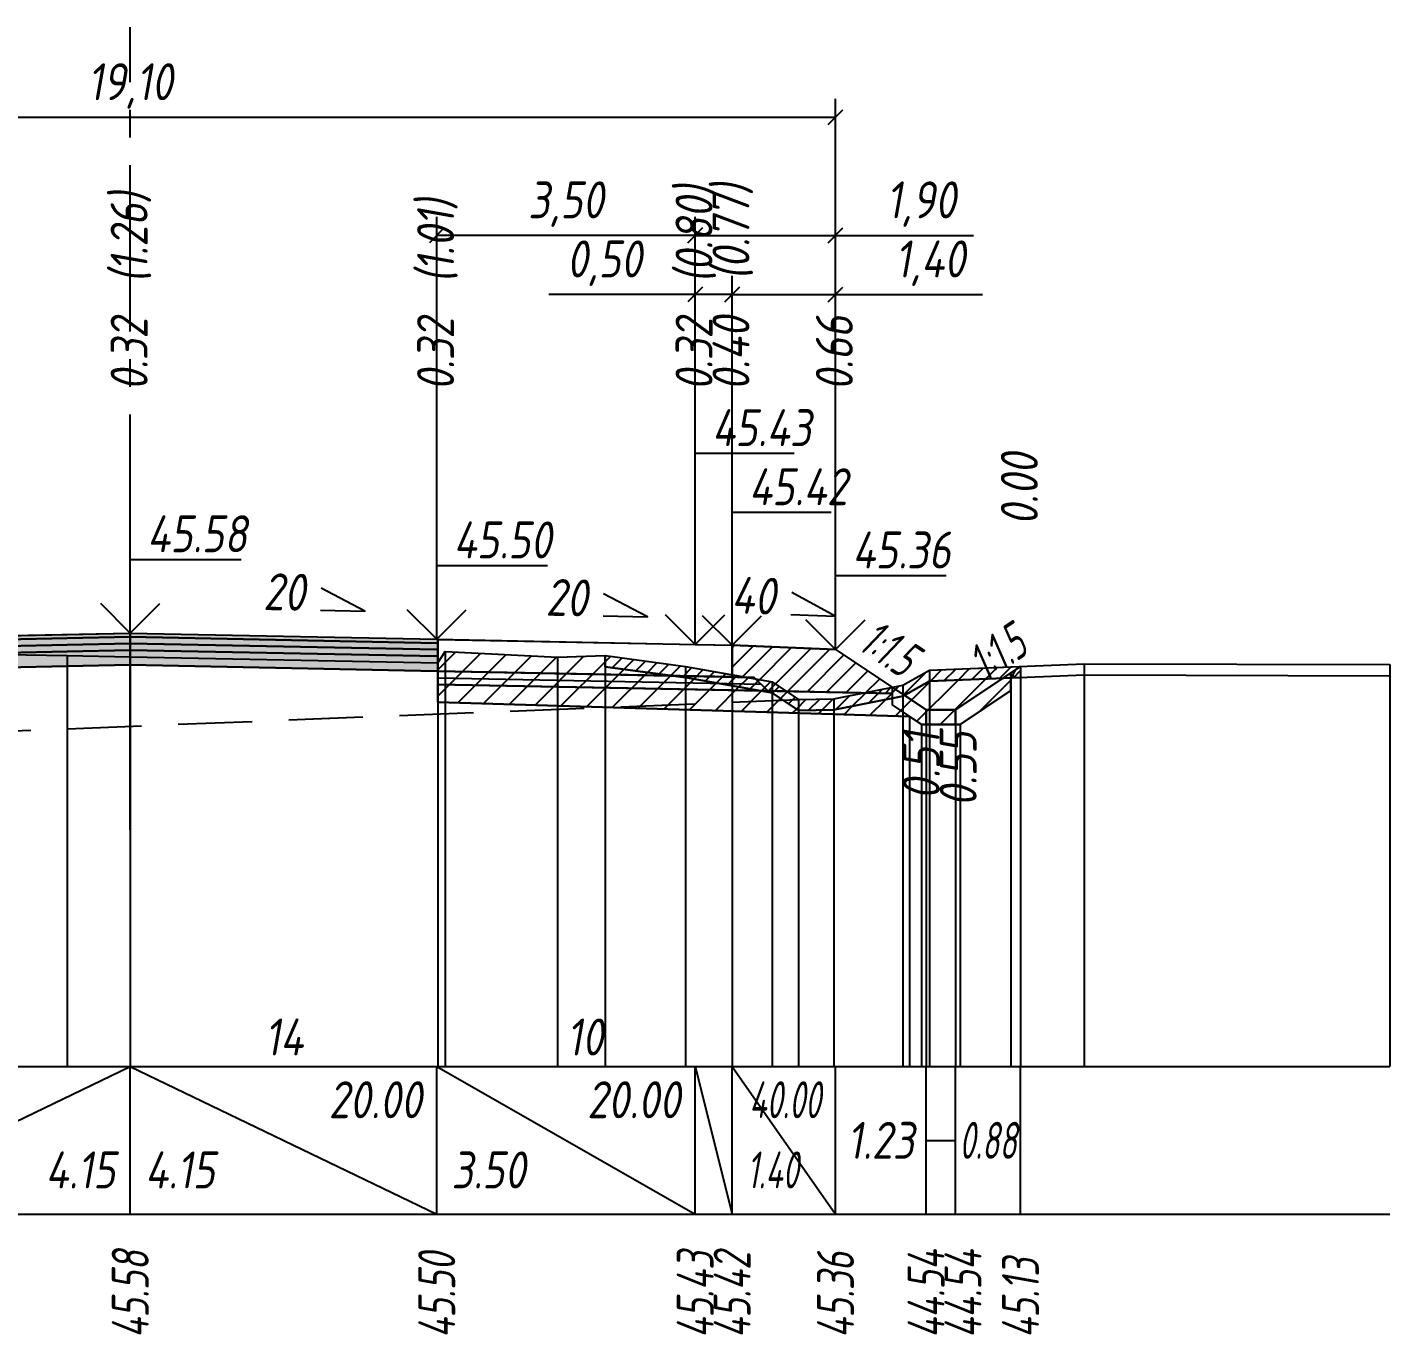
# Model space of a CAD drawing. Extents: x -717 to 1451, y -133302 to 233.
# Drawn here: x 157.1 to 249.4, y -87166.2 to -87077.6 of the extents above; entities that cross this region are included whole.
import ezdxf
from ezdxf.enums import TextEntityAlignment as Align

# ---------------------------------------------------------------- set-up
doc = ezdxf.new("R2010")
doc.units = 0
doc.linetypes.add('осевая2', pattern=[1.125, 0.75, -0.125, 0.125, -0.125])
doc.linetypes.add('штриховая', pattern=[0.75, 0.5, -0.25])
for name, color, linetype in [('Интерполированный поперечник', 2, 'Continuous'), ('Код_514', 1, 'Continuous'), ('Контур_0', 7, 'Continuous'), ('Контур_2521', 7, 'Continuous'), ('Контур_2564', 7, 'Continuous'), ('Контур_2660', 7, 'Continuous'), ('Контур_2665', 7, 'Continuous'), ('Контур_400', 7, 'Continuous'), ('Контур_508', 7, 'Continuous'), ('Контур_512', 7, 'Continuous'), ('Контур_513', 7, 'Continuous'), ('Контур_818', 7, 'Continuous'), ('Красный поперечник', 1, 'Continuous'), ('Объём_2501', 7, 'Continuous'), ('Объём_2564', 7, 'Continuous'), ('Объём_2650', 7, 'Continuous'), ('Объём_2660', 7, 'Continuous'), ('Объём_2661', 7, 'Continuous'), ('Объём_2662', 7, 'Continuous'), ('Объём_2663', 7, 'Continuous'), ('Объём_2664', 7, 'Continuous'), ('Объём_2665', 7, 'Continuous'), ('Объём_2666', 7, 'Continuous'), ('Объём_2667', 7, 'Continuous'), ('Объём_2668', 7, 'Continuous'), ('Объём_2669', 7, 'Continuous'), ('Объём_2675', 7, 'Continuous'), ('Объём_2753', 7, 'Continuous'), ('Ось', 1, 'осевая2'), ('Откосы', 7, 'Continuous'), ('Отметки покрытия', 7, 'Continuous'), ('Рабочие отметки', 7, 'Continuous'), ('Рабочие отметки доп.', 7, 'Continuous'), ('Слои выравнивания', 7, 'Continuous'), ('Таблица', 7, 'Continuous'), ('Уклоны проезжей части', 7, 'Continuous'), ('Черный поперечник', 3, 'Continuous')]:
    doc.layers.add(name, color=color, linetype=linetype)
for name, color, linetype, true_color in [('Контур_2540', 2, 'Continuous', 0xffff00), ('Контур_2560', 2, 'Continuous', 0xffff00), ('Контур_2561', 7, 'Continuous', 0xff8040), ('Контур_2562', 3, 'Continuous', 0x00ff00), ('Контур_2563', 7, 'Continuous', 0xff8000), ('Контур_2570', 7, 'Continuous', 0x80ff00), ('Контур_2583', 3, 'Continuous', 0x00ff00), ('Контур_2584', 3, 'Continuous', 0x00ff00), ('Контур_2725', 7, 'Continuous', 0x323232), ('Контур_2736', 4, 'Continuous', 0x00ffff), ('Контур_2737', 4, 'Continuous', 0x00ffff), ('Контур_2738', 4, 'Continuous', 0x00ffff), ('Контур_2739', 4, 'Continuous', 0x00ffff), ('Контур_2741', 4, 'Continuous', 0x00ffff), ('Контур_2742', 4, 'Continuous', 0x00ffff), ('Контур_2743', 4, 'Continuous', 0x00ffff), ('Контур_2744', 7, 'Continuous', 0xa4ffff), ('Контур_2745', 7, 'Continuous', 0xa4ffff), ('Контур_2747', 4, 'Continuous', 0x00ffff), ('Контур_2748', 4, 'Continuous', 0x00ffff), ('Контур_2749', 4, 'Continuous', 0x00ffff), ('Контур_2750', 4, 'Continuous', 0x00ffff), ('Контур_2751', 4, 'Continuous', 0x00ffff), ('Контур_2752', 4, 'Continuous', 0x00ffff), ('Контур_2760', 7, 'Continuous', 0x323232), ('Контур_2761', 7, 'Continuous', 0x323232), ('Контур_2762', 7, 'Continuous', 0x323232), ('Контур_2763', 7, 'Continuous', 0x323232), ('Контур_402', 7, 'Continuous', 0xff6464), ('Контур_703', 4, 'Continuous', 0x00ffff), ('Контур_705', 4, 'Continuous', 0x00ffff), ('Контур_707', 4, 'Continuous', 0x00ffff), ('Контур_720', 131, 'Continuous', 0xaaffff), ('Объём_2500', 7, 'Continuous', 0xc0c0c0), ('Объём_2520', 7, 'Continuous', 0x80ffff), ('Объём_2540', 2, 'Continuous', 0xffff00), ('Объём_2560', 2, 'Continuous', 0xffff00), ('Объём_2561', 7, 'Continuous', 0xff8040), ('Объём_2562', 3, 'Continuous', 0x00ff00), ('Объём_2563', 7, 'Continuous', 0xff8000), ('Объём_2570', 7, 'Continuous', 0x80ff00), ('Объём_2583', 3, 'Continuous', 0x00ff00), ('Объём_2584', 3, 'Continuous', 0x00ff00), ('Объём_2593', 3, 'Continuous', 0x00ff00), ('Объём_2597', 3, 'Continuous', 0x00ff00), ('Объём_2600', 7, 'Continuous', 0x808000), ('Объём_2746', 2, 'Continuous', 0xffff00)]:
    doc.layers.add(name, color=color, linetype=linetype, true_color=true_color)
doc.styles.get("Standard").update_dxf_attribs({"font": 'txt', "height": 2.5})
doc.styles.add('М', font='romand.shx', dxfattribs={"width": 0.8, "oblique": 10, "height": 2.5})
doc.dimstyles.new('ISO-25', dxfattribs={"dimtxt": 2.5, "dimasz": 2.5, "dimexe": 1.25, "dimexo": 0.625, "dimtad": 1, "dimtxsty": 'Standard', "dimcen": 2.5, "dimadec": 0, "dimazin": 0, "dimtfac": 1, "dimtmove": 0, "dimatfit": 3, "dimfxl": 1, "dimarcsym": 0})

# ---------------------------------------------------------------- blocks, each defined once
blk = doc.blocks.new('_Oblique')
at = {"color": 0, "linetype": 'ByBlock', "lineweight": -2}
blk.add_line((-0.5, -0.5), (0.5, 0.5), dxfattribs=at)
blk = doc.blocks.new('*D1691')
at = {"color": 0, "lineweight": -2, "transparency": 16777216}
for p, q in [((204.841, -87118.912), (204.841, -87094.472)), ((211.841, -87119.192), (211.841, -87094.472)), ((204.841, -87095.722), (211.841, -87095.722)), ((211.841, -87095.722), (221.798, -87095.722))]:
    blk.add_line(p, q, dxfattribs=at)
at = {"layer": 'Defpoints', "color": 0, "transparency": 16777216}
for p in [(211.841, -87095.722), (204.841, -87119.537), (211.841, -87119.817)]:
    blk.add_point(p, dxfattribs=at)
at = {"color": 0, "lineweight": -2, "transparency": 16777216, "rotation": 180}
blk.add_blockref('_Oblique', (204.841, -87095.722), dxfattribs=at)
at = {"color": 0, "lineweight": -2, "transparency": 16777216}
blk.add_blockref('_Oblique', (211.841, -87095.722), dxfattribs=at)
at = {"color": 0, "transparency": 16777216, "insert": (218.258, -87093.609), "char_height": 2.5, "width": 8.75, "attachment_point": 5, "style": 'М'}
blk.add_mtext('1,40', dxfattribs=at)
blk = doc.blocks.new('*D1693')
at = {"color": 0, "lineweight": -2, "transparency": 16777216}
for p, q in [((202.341, -87118.862), (202.341, -87094.472)), ((204.841, -87118.912), (204.841, -87094.472)), ((202.341, -87095.722), (192.435, -87095.722)), ((204.841, -87095.722), (202.341, -87095.722))]:
    blk.add_line(p, q, dxfattribs=at)
at = {"layer": 'Defpoints', "color": 0, "transparency": 16777216}
for p in [(204.841, -87095.722), (202.341, -87119.487), (204.841, -87119.537)]:
    blk.add_point(p, dxfattribs=at)
at = {"color": 0, "lineweight": -2, "transparency": 16777216, "rotation": 180}
blk.add_blockref('_Oblique', (202.341, -87095.722), dxfattribs=at)
at = {"color": 0, "lineweight": -2, "transparency": 16777216}
blk.add_blockref('_Oblique', (204.841, -87095.722), dxfattribs=at)
at = {"color": 0, "transparency": 16777216, "insert": (196.197, -87093.609), "char_height": 2.5, "width": 9.16667, "attachment_point": 5, "style": 'М'}
blk.add_mtext('0,50', dxfattribs=at)
blk = doc.blocks.new('*D1695')
at = {"color": 0, "lineweight": -2, "transparency": 16777216}
for p, q in [((184.841, -87118.512), (184.841, -87090.472)), ((202.341, -87118.862), (202.341, -87090.472)), ((202.341, -87091.722), (184.841, -87091.722))]:
    blk.add_line(p, q, dxfattribs=at)
at = {"layer": 'Defpoints', "color": 0, "transparency": 16777216}
for p in [(184.841, -87091.722), (184.841, -87119.137), (202.341, -87119.487)]:
    blk.add_point(p, dxfattribs=at)
at = {"color": 0, "lineweight": -2, "transparency": 16777216, "rotation": 180}
blk.add_blockref('_Oblique', (184.841, -87091.722), dxfattribs=at)
at = {"color": 0, "lineweight": -2, "transparency": 16777216}
blk.add_blockref('_Oblique', (202.341, -87091.722), dxfattribs=at)
at = {"color": 0, "transparency": 16777216, "insert": (193.591, -87089.609), "char_height": 2.5, "width": 9.58333, "attachment_point": 5, "style": 'М'}
blk.add_mtext('3,50', dxfattribs=at)
blk = doc.blocks.new('*D1696')
at = {"color": 0, "lineweight": -2, "transparency": 16777216}
for p, q in [((202.341, -87118.862), (202.341, -87090.472)), ((211.841, -87119.192), (211.841, -87090.472)), ((202.341, -87091.722), (211.841, -87091.722)), ((211.841, -87091.722), (221.188, -87091.722))]:
    blk.add_line(p, q, dxfattribs=at)
at = {"layer": 'Defpoints', "color": 0, "transparency": 16777216}
for p in [(202.341, -87091.722), (202.341, -87119.487), (211.841, -87119.817)]:
    blk.add_point(p, dxfattribs=at)
at = {"color": 0, "lineweight": -2, "transparency": 16777216, "rotation": 180}
blk.add_blockref('_Oblique', (202.341, -87091.722), dxfattribs=at)
at = {"color": 0, "lineweight": -2, "transparency": 16777216}
blk.add_blockref('_Oblique', (211.841, -87091.722), dxfattribs=at)
at = {"color": 0, "transparency": 16777216, "insert": (217.648, -87089.609), "char_height": 2.5, "width": 8.75, "attachment_point": 5, "style": 'М'}
blk.add_mtext('1,90', dxfattribs=at)
blk = doc.blocks.new('*D1698')
at = {"color": 0, "lineweight": -2, "transparency": 16777216}
for p, q in [((116.341, -87119.192), (116.341, -87082.472)), ((211.841, -87119.192), (211.841, -87082.472)), ((116.341, -87083.722), (211.841, -87083.722))]:
    blk.add_line(p, q, dxfattribs=at)
at = {"layer": 'Defpoints', "color": 0, "transparency": 16777216}
for p in [(211.841, -87083.722), (116.341, -87119.817), (211.841, -87119.817)]:
    blk.add_point(p, dxfattribs=at)
at = {"color": 0, "lineweight": -2, "transparency": 16777216, "rotation": 180}
blk.add_blockref('_Oblique', (116.341, -87083.722), dxfattribs=at)
at = {"color": 0, "lineweight": -2, "transparency": 16777216}
blk.add_blockref('_Oblique', (211.841, -87083.722), dxfattribs=at)
at = {"color": 0, "transparency": 16777216, "insert": (164.091, -87081.609), "char_height": 2.5, "width": 10.41667, "attachment_point": 5, "style": 'М'}
blk.add_mtext('19,10', dxfattribs=at)

msp = doc.modelspace()

# ---------------------------------------------------------------- hatches: boundary and pattern name
at = {"layer": 'Объём_2563'}
h = msp.add_hatch(dxfattribs=at)
h.set_pattern_fill('ANSI31', color=256, scale=0.3)
h.paths.add_polyline_path([(215.687, -87122.741), (207.259, -87122.573), (206.341, -87121.654), (204.841, -87121.624), (204.841, -87119.474), (211.841, -87119.754), (215.687, -87122.318)])
at = {"layer": 'Объём_2570'}
h = msp.add_hatch(dxfattribs=at)
h.set_pattern_fill('ANSI31', color=256, scale=0.2)
h.paths.add_polyline_path([(224.367, -87121.661), (218.212, -87121.912), (216.395, -87122.928), (211.733, -87123.85), (209.331, -87123.888), (207.56, -87122.699), (201.675, -87121.66), (196.236, -87120.93), (196.236, -87120.18), (201.675, -87120.91), (207.56, -87121.949), (209.331, -87123.138), (211.733, -87123.1), (216.395, -87122.178), (218.212, -87121.162), (224.367, -87120.911)])
at = {"layer": 'Объём_2600'}
h = msp.add_hatch(dxfattribs=at)
h.set_pattern_fill('ANSI31', color=6, scale=0.4)
h.paths.add_polyline_path([(223.721, -87122.543), (220.274, -87124.841), (217.668, -87124.841), (216.844, -87124.292), (184.919, -87123.334), (184.919, -87120.657), (185.419, -87119.907), (193.01, -87120.272), (196.236, -87120.18), (196.236, -87120.93), (201.675, -87121.66), (207.56, -87122.699), (209.331, -87123.888), (211.733, -87123.85), (216.395, -87122.928), (218.212, -87121.912), (223.721, -87121.687)])
h = msp.add_hatch(dxfattribs=at)
h.set_pattern_fill('HONEY', color=5, scale=0.3)
h.paths.add_polyline_path([(223.721, -87121.687), (223.721, -87121.341), (224.367, -87120.911), (224.367, -87121.661)])
at = {"layer": 'Слои выравнивания'}
for color, points in [(2, [(126.725, -87119.407), (130.923, -87119.323), (143.341, -87119.074), (155.641, -87118.828), (159.815, -87118.745), (164.091, -87118.659), (164.091, -87118.909), (159.815, -87118.995), (155.641, -87119.078), (143.341, -87119.324), (130.923, -87119.573), (126.725, -87119.657)]), (2, [(164.091, -87118.659), (184.841, -87119.074), (184.919, -87119.076), (184.919, -87119.326), (184.841, -87119.324), (164.091, -87118.909)]), (3, [(126.725, -87119.657), (130.923, -87119.573), (143.341, -87119.324), (155.641, -87119.078), (159.815, -87118.995), (164.091, -87118.909), (164.091, -87119.359), (159.815, -87119.445), (155.641, -87119.528), (143.341, -87119.774), (130.923, -87120.023), (126.725, -87120.107)]), (4, [(126.725, -87120.107), (130.923, -87120.023), (143.341, -87119.774), (155.641, -87119.528), (159.815, -87119.445), (164.091, -87119.359), (164.091, -87119.809), (159.815, -87119.895), (155.641, -87119.978), (143.341, -87120.224), (130.923, -87120.473), (126.725, -87120.557)]), (3, [(164.091, -87118.909), (184.841, -87119.324), (184.919, -87119.326), (184.919, -87119.776), (184.841, -87119.774), (164.091, -87119.359)]), (4, [(164.091, -87119.359), (184.841, -87119.774), (184.919, -87119.776), (184.919, -87120.226), (184.841, -87120.224), (164.091, -87119.809)]), (5, [(126.725, -87120.557), (130.923, -87120.473), (143.341, -87120.224), (155.641, -87119.978), (159.815, -87119.895), (164.091, -87119.809), (164.091, -87120.809), (159.815, -87120.895), (155.641, -87120.978), (143.341, -87121.224), (130.923, -87121.473), (126.725, -87121.557)]), (5, [(164.091, -87119.809), (184.841, -87120.224), (184.919, -87120.226), (184.919, -87121.226), (184.841, -87121.224), (164.091, -87120.809)])]:
    msp.add_hatch(color=color, dxfattribs=at).paths.add_polyline_path(points)

# ---------------------------------------------------------------- linework, layer by layer
at = {"layer": 'Интерполированный поперечник', "linetype": 'штриховая', "ltscale": 10, "flags": 128}
msp.add_lwpolyline([(99.893, -87127.519), (209.323, -87123.156)], dxfattribs=at)
at = {"layer": 'Код_514'}
for p, q in [((143.341, -87158), (164.091, -87148)), ((164.091, -87158), (164.091, -87148)), ((164.091, -87148), (184.841, -87158)), ((184.841, -87158), (184.841, -87148)), ((184.841, -87148), (202.341, -87158)), ((202.341, -87158), (202.341, -87148)), ((202.341, -87148), (204.841, -87158)), ((204.841, -87158), (204.841, -87148)), ((204.841, -87148), (211.841, -87158)), ((211.841, -87158), (211.841, -87148)), ((217.971, -87158), (217.971, -87148)), ((219.971, -87158), (219.971, -87148)), ((224.367, -87158), (224.367, -87148)), ((217.971, -87153), (219.971, -87153))]:
    msp.add_line(p, q, dxfattribs=at)
at = {"layer": 'Контур_0', "flags": 128}
for points in [[(184.919, -87119.076), (204.841, -87119.474), (204.841, -87121.624), (184.919, -87121.226), (184.919, -87119.076), (184.919, -87119.076)], [(211.841, -87119.754), (215.687, -87122.318), (215.687, -87122.318), (215.687, -87122.318), (215.687, -87122.318), (215.687, -87122.318), (215.687, -87122.318), (215.687, -87122.318), (215.687, -87122.318), (215.687, -87122.318), (215.687, -87122.318), (215.687, -87122.318), (215.687, -87122.318), (215.687, -87122.318), (215.687, -87122.318), (217.971, -87123.841)], [(211.841, -87119.754), (215.687, -87122.318), (215.687, -87122.318), (215.687, -87122.318), (215.687, -87122.318), (215.687, -87122.318), (215.687, -87122.318), (215.687, -87122.318), (215.687, -87122.318), (215.687, -87122.318), (215.687, -87122.318), (215.687, -87122.318), (215.687, -87122.318), (215.687, -87122.318), (215.687, -87122.318), (217.971, -87123.841), (219.971, -87123.841), (224.367, -87120.911), (224.367, -87120.911), (224.367, -87120.911), (224.367, -87120.911), (224.367, -87120.911), (224.367, -87120.911), (224.367, -87120.911), (224.367, -87120.911), (224.367, -87120.911), (224.367, -87120.911), (224.367, -87120.911), (224.367, -87120.911), (224.367, -87120.911)], [(204.841, -87122.524), (184.919, -87122.126), (184.919, -87121.226), (206.341, -87121.654), (207.259, -87122.573), (204.841, -87122.524), (204.841, -87122.524)], [(204.841, -87121.624), (206.341, -87121.654), (207.259, -87122.573), (215.687, -87122.741)]]:
    msp.add_lwpolyline(points, dxfattribs=at)
at = {"layer": 'Контур_2521', "color": 250, "flags": 128}
msp.add_lwpolyline([(184.919, -87121.676), (206.8, -87122.114)], dxfattribs=at)
at = {"layer": 'Контур_2540', "flags": 128}
msp.add_lwpolyline([(202.341, -87122.474), (215.687, -87122.741), (215.687, -87123.52), (216.844, -87124.292), (184.919, -87123.334), (184.919, -87122.126), (202.341, -87122.474), (202.341, -87122.474)], dxfattribs=at)
at = {"layer": 'Контур_2560', "flags": 128}
msp.add_lwpolyline([(204.841, -87119.474), (211.841, -87119.754), (211.841, -87119.754), (211.841, -87119.754)], dxfattribs=at)
at = {"layer": 'Контур_2561', "flags": 128}
msp.add_lwpolyline([(204.841, -87119.474), (204.841, -87119.474), (211.841, -87119.754), (211.841, -87119.754), (204.841, -87119.474)], dxfattribs=at)
at = {"layer": 'Контур_2562', "flags": 128}
msp.add_lwpolyline([(211.841, -87119.754), (211.841, -87119.754), (211.841, -87119.754), (211.841, -87119.754), (211.841, -87119.754)], dxfattribs=at)
at = {"layer": 'Контур_2563', "flags": 128}
msp.add_lwpolyline([(215.687, -87122.741), (207.259, -87122.573), (206.341, -87121.654), (204.841, -87121.624), (204.841, -87119.474), (211.841, -87119.754), (215.687, -87122.318), (215.687, -87122.741), (215.687, -87122.741)], dxfattribs=at)
at = {"layer": 'Контур_2564', "flags": 128}
msp.add_lwpolyline([(204.841, -87119.474), (211.841, -87119.754)], dxfattribs=at)
at = {"layer": 'Контур_2570', "flags": 128}
msp.add_lwpolyline([(155.641, -87120.105), (159.815, -87120.168), (164.091, -87120.252), (184.919, -87120.657), (185.419, -87119.907), (193.01, -87120.272), (196.236, -87120.18), (196.236, -87120.93), (201.675, -87121.66), (207.56, -87122.699), (209.331, -87123.888), (211.733, -87123.85), (216.395, -87122.928), (218.212, -87121.912), (228.686, -87121.485), (249.367, -87121.535)], dxfattribs=at)
at = {"layer": 'Контур_2583', "flags": 128}
for points in [[(223.721, -87122.543), (223.721, -87121.341), (219.971, -87123.841), (219.971, -87124.841), (220.274, -87124.841), (223.721, -87122.543)], [(217.971, -87123.841), (215.687, -87122.318), (215.687, -87123.52), (217.668, -87124.841), (217.971, -87124.841), (217.971, -87123.841)]]:
    msp.add_lwpolyline(points, dxfattribs=at)
at = {"layer": 'Контур_2584', "flags": 128}
msp.add_lwpolyline([(217.971, -87123.841), (217.971, -87124.841), (219.971, -87124.841), (219.971, -87123.841), (217.971, -87123.841)], dxfattribs=at)
at = {"layer": 'Контур_2660', "flags": 128}
msp.add_lwpolyline([(184.919, -87123.334), (216.844, -87124.292)], dxfattribs=at)
at = {"layer": 'Контур_2665', "flags": 128}
msp.add_lwpolyline([(211.841, -87119.754), (211.841, -87119.754)], dxfattribs=at)
at = {"layer": 'Контур_2725', "flags": 128}
msp.add_lwpolyline([(126.725, -87121.557), (130.923, -87121.473), (143.341, -87121.224), (155.641, -87120.978), (159.815, -87120.895), (164.091, -87120.809), (184.841, -87121.224), (184.919, -87121.226)], dxfattribs=at)
at = {"layer": 'Контур_2736', "flags": 128}
for points in [[(211.841, -87119.754), (215.687, -87122.318)], [(215.687, -87122.318), (217.971, -87123.841)]]:
    msp.add_lwpolyline(points, dxfattribs=at)
at = {"layer": 'Контур_2737', "flags": 128}
msp.add_lwpolyline([(215.687, -87122.318), (215.687, -87122.318)], dxfattribs=at)
at = {"layer": 'Контур_2738', "flags": 128}
msp.add_lwpolyline([(215.687, -87122.318), (215.687, -87122.318)], dxfattribs=at)
at = {"layer": 'Контур_2739', "flags": 128}
msp.add_lwpolyline([(215.687, -87122.318), (215.687, -87122.318)], dxfattribs=at)
at = {"layer": 'Контур_2741', "flags": 128}
msp.add_lwpolyline([(224.367, -87120.911), (224.367, -87120.911)], dxfattribs=at)
at = {"layer": 'Контур_2742', "flags": 128}
msp.add_lwpolyline([(224.367, -87120.911), (224.367, -87120.911)], dxfattribs=at)
at = {"layer": 'Контур_2743', "flags": 128}
msp.add_lwpolyline([(224.367, -87120.911), (224.367, -87120.911)], dxfattribs=at)
at = {"layer": 'Контур_2744', "flags": 128}
msp.add_lwpolyline([(224.367, -87120.911), (224.367, -87120.911)], dxfattribs=at)
msp.add_lwpolyline([(224.367, -87120.911), (224.367, -87120.911)], dxfattribs=at)
msp.add_lwpolyline([(224.367, -87120.911), (224.367, -87120.911)], dxfattribs=at)
msp.add_lwpolyline([(224.367, -87120.911), (224.367, -87120.911)], dxfattribs=at)
msp.add_lwpolyline([(224.367, -87120.911), (224.367, -87120.911)], dxfattribs=at)
msp.add_lwpolyline([(224.367, -87120.911), (224.367, -87120.911)], dxfattribs=at)
at = {"layer": 'Контур_2745', "flags": 128}
msp.add_lwpolyline([(215.687, -87122.318), (215.687, -87122.318)], dxfattribs=at)
msp.add_lwpolyline([(215.687, -87122.318), (215.687, -87122.318)], dxfattribs=at)
msp.add_lwpolyline([(215.687, -87122.318), (215.687, -87122.318)], dxfattribs=at)
msp.add_lwpolyline([(215.687, -87122.318), (215.687, -87122.318)], dxfattribs=at)
msp.add_lwpolyline([(215.687, -87122.318), (215.687, -87122.318)], dxfattribs=at)
msp.add_lwpolyline([(215.687, -87122.318), (215.687, -87122.318)], dxfattribs=at)
at = {"layer": 'Контур_2747', "flags": 128}
msp.add_lwpolyline([(215.687, -87122.318), (215.687, -87122.318)], dxfattribs=at)
at = {"layer": 'Контур_2748', "flags": 128}
msp.add_lwpolyline([(215.687, -87122.318), (215.687, -87122.318)], dxfattribs=at)
at = {"layer": 'Контур_2749', "flags": 128}
msp.add_lwpolyline([(215.687, -87122.318), (215.687, -87122.318)], dxfattribs=at)
at = {"layer": 'Контур_2750', "flags": 128}
msp.add_lwpolyline([(224.367, -87120.911), (224.367, -87120.911)], dxfattribs=at)
at = {"layer": 'Контур_2751', "flags": 128}
msp.add_lwpolyline([(224.367, -87120.911), (224.367, -87120.911)], dxfattribs=at)
at = {"layer": 'Контур_2752', "flags": 128}
msp.add_lwpolyline([(224.367, -87120.911), (224.367, -87120.911)], dxfattribs=at)
at = {"layer": 'Контур_2760', "flags": 128}
msp.add_lwpolyline([(126.725, -87119.407), (130.923, -87119.323), (143.341, -87119.074), (155.641, -87118.828), (159.815, -87118.745), (164.091, -87118.659), (184.841, -87119.074), (184.919, -87119.076)], dxfattribs=at)
at = {"layer": 'Контур_2761', "flags": 128}
msp.add_lwpolyline([(126.725, -87119.657), (130.923, -87119.573), (143.341, -87119.324), (155.641, -87119.078), (159.815, -87118.995), (164.091, -87118.909), (184.841, -87119.324), (184.919, -87119.326)], dxfattribs=at)
at = {"layer": 'Контур_2762', "flags": 128}
msp.add_lwpolyline([(126.725, -87120.107), (130.923, -87120.023), (143.341, -87119.774), (155.641, -87119.528), (159.815, -87119.445), (164.091, -87119.359), (184.841, -87119.774), (184.919, -87119.776)], dxfattribs=at)
at = {"layer": 'Контур_2763', "flags": 128}
msp.add_lwpolyline([(126.725, -87120.557), (130.923, -87120.473), (143.341, -87120.224), (155.641, -87119.978), (159.815, -87119.895), (164.091, -87119.809), (184.841, -87120.224), (184.919, -87120.226)], dxfattribs=at)
at = {"layer": 'Контур_400', "flags": 128}
for points in [[(123.341, -87119.474), (125.841, -87119.424), (125.841, -87119.424), (125.841, -87119.424), (125.841, -87119.424), (125.841, -87119.424), (125.841, -87119.424), (143.341, -87119.074), (164.091, -87118.659)], [(164.091, -87118.659), (184.841, -87119.074), (202.341, -87119.424), (202.341, -87119.424), (202.341, -87119.424), (202.341, -87119.424), (202.341, -87119.424), (202.341, -87119.424), (204.841, -87119.474)]]:
    msp.add_lwpolyline(points, dxfattribs=at)
at = {"layer": 'Контур_402', "flags": 128}
msp.add_lwpolyline([(109.449, -87124.349), (126.725, -87123.83), (126.725, -87121.557), (164.091, -87120.809), (184.919, -87121.226), (184.919, -87123.334), (216.844, -87124.292)], dxfattribs=at)
at = {"layer": 'Контур_508', "flags": 128}
msp.add_lwpolyline([(105, -87127.315), (109.449, -87124.349), (126.725, -87123.83), (126.725, -87121.557), (164.091, -87120.809), (184.919, -87121.226), (184.919, -87123.334), (216.844, -87124.292), (217.668, -87124.841), (217.971, -87124.841), (219.971, -87124.841), (220.274, -87124.841), (223.721, -87122.543), (223.721, -87121.341), (224.367, -87120.911)], dxfattribs=at)
at = {"layer": 'Контур_512', "flags": 128}
msp.add_lwpolyline([(184.919, -87123.334), (216.844, -87124.292), (217.668, -87124.841), (217.971, -87124.841), (219.971, -87124.841), (220.274, -87124.841), (223.721, -87122.543), (223.721, -87121.341), (224.367, -87120.911)], dxfattribs=at)
at = {"layer": 'Контур_513', "flags": 128}
msp.add_lwpolyline([(105, -87127.315), (109.449, -87124.349), (126.725, -87123.83), (126.725, -87121.557), (164.091, -87120.809), (184.919, -87121.226), (184.919, -87123.334), (216.844, -87124.292), (217.668, -87124.841), (217.971, -87124.841), (219.971, -87124.841), (220.274, -87124.841), (223.721, -87122.543), (223.721, -87121.341), (224.367, -87120.911)], dxfattribs=at)
at = {"layer": 'Контур_703', "flags": 128}
msp.add_lwpolyline([(211.841, -87119.754), (215.687, -87122.318)], dxfattribs=at)
at = {"layer": 'Контур_705', "flags": 128}
msp.add_lwpolyline([(215.687, -87122.318), (215.687, -87122.318)], dxfattribs=at)
at = {"layer": 'Контур_707', "flags": 128}
msp.add_lwpolyline([(219.971, -87123.841), (224.367, -87120.911)], dxfattribs=at)
at = {"layer": 'Контур_720', "flags": 128}
msp.add_lwpolyline([(217.971, -87123.841), (219.971, -87123.841)], dxfattribs=at)
at = {"layer": 'Контур_818', "flags": 128}
msp.add_lwpolyline([(155.641, -87120.105), (159.815, -87120.168), (164.091, -87120.252), (184.919, -87120.657), (185.419, -87119.907), (193.01, -87120.272), (196.236, -87120.18), (196.236, -87120.93), (201.675, -87121.66), (207.56, -87122.699), (209.331, -87123.888), (211.733, -87123.85), (216.395, -87122.928), (218.212, -87121.912), (224.367, -87121.661)], dxfattribs=at)
at = {"layer": 'Красный поперечник'}
for p, q in [((143.341, -87119.074), (164.091, -87118.659)), ((164.091, -87118.659), (184.841, -87119.074)), ((184.841, -87119.074), (202.341, -87119.424)), ((202.341, -87119.424), (204.841, -87119.474)), ((204.841, -87119.474), (211.841, -87119.754)), ((211.841, -87119.754), (217.971, -87123.841)), ((219.971, -87123.841), (224.367, -87120.911)), ((223.721, -87121.341), (223.721, -87148)), ((224.367, -87120.911), (224.367, -87148)), ((184.919, -87123.334), (184.919, -87148)), ((223.721, -87122.543), (223.721, -87148)), ((216.844, -87124.292), (216.844, -87148)), ((217.971, -87123.841), (219.971, -87123.841)), ((217.668, -87124.841), (217.668, -87148)), ((217.971, -87124.841), (217.971, -87148)), ((219.971, -87124.841), (219.971, -87148)), ((220.274, -87124.841), (220.274, -87148))]:
    msp.add_line(p, q, dxfattribs=at)
at = {"layer": 'Объём_2500', "flags": 128}
msp.add_lwpolyline([(184.919, -87119.076), (204.841, -87119.474), (204.841, -87121.624), (184.919, -87121.226), (184.919, -87119.076), (184.919, -87119.076)], dxfattribs=at)
at = {"layer": 'Объём_2501', "flags": 128}
for points in [[(123.341, -87119.474), (125.841, -87119.424), (125.841, -87119.424), (125.841, -87119.424), (125.841, -87119.424), (125.841, -87119.424), (125.841, -87119.424), (143.341, -87119.074), (164.091, -87118.659)], [(164.091, -87118.659), (184.841, -87119.074), (202.341, -87119.424), (202.341, -87119.424), (202.341, -87119.424), (202.341, -87119.424), (202.341, -87119.424), (202.341, -87119.424), (204.841, -87119.474)]]:
    msp.add_lwpolyline(points, dxfattribs=at)
at = {"layer": 'Объём_2520', "color": 250, "flags": 128}
msp.add_lwpolyline([(204.841, -87122.524), (184.919, -87122.126), (184.919, -87121.226), (206.341, -87121.654), (207.259, -87122.573), (204.841, -87122.524), (204.841, -87122.524)], dxfattribs=at)
at = {"layer": 'Объём_2540', "flags": 128}
msp.add_lwpolyline([(202.341, -87122.474), (215.687, -87122.741), (215.687, -87123.52), (216.844, -87124.292), (184.919, -87123.334), (184.919, -87122.126), (202.341, -87122.474), (202.341, -87122.474)], dxfattribs=at)
at = {"layer": 'Объём_2560', "flags": 128}
msp.add_lwpolyline([(204.841, -87119.474), (211.841, -87119.754), (211.841, -87119.754), (211.841, -87119.754)], dxfattribs=at)
at = {"layer": 'Объём_2561', "flags": 128}
msp.add_lwpolyline([(204.841, -87119.474), (204.841, -87119.474), (211.841, -87119.754), (211.841, -87119.754), (204.841, -87119.474)], dxfattribs=at)
at = {"layer": 'Объём_2562', "flags": 128}
msp.add_lwpolyline([(211.841, -87119.754), (211.841, -87119.754), (211.841, -87119.754), (211.841, -87119.754), (211.841, -87119.754)], dxfattribs=at)
at = {"layer": 'Объём_2563', "color": 250, "flags": 128}
msp.add_lwpolyline([(215.687, -87122.741), (207.259, -87122.573), (206.341, -87121.654), (204.841, -87121.624), (204.841, -87119.474), (211.841, -87119.754), (215.687, -87122.318), (215.687, -87122.741), (215.687, -87122.741)], dxfattribs=at)
at = {"layer": 'Объём_2564', "flags": 128}
msp.add_lwpolyline([(204.841, -87119.474), (211.841, -87119.754)], dxfattribs=at)
at = {"layer": 'Объём_2570', "flags": 128}
msp.add_lwpolyline([(224.367, -87121.661), (218.212, -87121.912), (216.395, -87122.928), (211.733, -87123.85), (209.331, -87123.888), (207.56, -87122.699), (201.675, -87121.66), (196.236, -87120.93), (196.236, -87120.18), (201.675, -87120.91), (207.56, -87121.949), (209.331, -87123.138), (211.733, -87123.1), (216.395, -87122.178), (218.212, -87121.162), (224.367, -87120.911), (224.367, -87121.661), (224.367, -87121.661)], dxfattribs=at)
at = {"layer": 'Объём_2583', "flags": 128}
for points in [[(223.721, -87122.543), (223.721, -87121.341), (219.971, -87123.841), (219.971, -87124.841), (220.274, -87124.841), (223.721, -87122.543)], [(217.971, -87123.841), (215.687, -87122.318), (215.687, -87123.52), (217.668, -87124.841), (217.971, -87124.841), (217.971, -87123.841)]]:
    msp.add_lwpolyline(points, dxfattribs=at)
at = {"layer": 'Объём_2584', "flags": 128}
msp.add_lwpolyline([(217.971, -87123.841), (217.971, -87124.841), (219.971, -87124.841), (219.971, -87123.841), (217.971, -87123.841)], dxfattribs=at)
at = {"layer": 'Объём_2593', "flags": 128}
for points in [[(219.971, -87123.841), (223.721, -87121.341)], [(215.687, -87122.318), (217.971, -87123.841)]]:
    msp.add_lwpolyline(points, dxfattribs=at)
at = {"layer": 'Объём_2597', "flags": 128}
msp.add_lwpolyline([(217.971, -87123.841), (219.971, -87123.841)], dxfattribs=at)
at = {"layer": 'Объём_2600', "color": 5, "flags": 128}
msp.add_lwpolyline([(223.721, -87121.687), (223.721, -87121.341), (224.367, -87120.911), (224.367, -87121.661), (223.721, -87121.687), (223.721, -87121.687)], dxfattribs=at)
at = {"layer": 'Объём_2650', "color": 6, "flags": 128}
msp.add_lwpolyline([(223.721, -87122.543), (220.274, -87124.841), (217.668, -87124.841), (216.844, -87124.292), (184.919, -87123.334), (184.919, -87120.657), (185.419, -87119.907), (193.01, -87120.272), (196.236, -87120.18), (196.236, -87120.93), (201.675, -87121.66), (207.56, -87122.699), (209.331, -87123.888), (211.733, -87123.85), (216.395, -87122.928), (218.212, -87121.912), (223.721, -87121.687), (223.721, -87122.543), (223.721, -87122.543)], dxfattribs=at)
at = {"layer": 'Объём_2660', "flags": 128}
msp.add_lwpolyline([(184.919, -87123.334), (216.844, -87124.292)], dxfattribs=at)
at = {"layer": 'Объём_2661', "flags": 128}
msp.add_lwpolyline([(211.841, -87119.754), (215.687, -87122.318), (217.971, -87123.841)], dxfattribs=at)
at = {"layer": 'Объём_2662', "flags": 128}
msp.add_lwpolyline([(219.971, -87123.841), (224.367, -87120.911)], dxfattribs=at)
at = {"layer": 'Объём_2663', "flags": 128}
msp.add_lwpolyline([(217.971, -87123.841), (219.971, -87123.841)], dxfattribs=at)
at = {"layer": 'Объём_2664', "flags": 128}
msp.add_lwpolyline([(217.971, -87123.841), (219.971, -87123.841)], dxfattribs=at)
at = {"layer": 'Объём_2665', "flags": 128}
msp.add_lwpolyline([(211.841, -87119.754), (211.841, -87119.754)], dxfattribs=at)
at = {"layer": 'Объём_2666', "flags": 128}
for points in [[(211.841, -87119.754), (215.687, -87122.318)], [(215.687, -87122.318), (217.971, -87123.841)]]:
    msp.add_lwpolyline(points, dxfattribs=at)
at = {"layer": 'Объём_2667', "flags": 128}
for points in [[(224.367, -87120.911), (224.367, -87120.911)], [(215.687, -87122.318), (215.687, -87122.318)]]:
    msp.add_lwpolyline(points, dxfattribs=at)
at = {"layer": 'Объём_2668', "flags": 128}
for points in [[(224.367, -87120.911), (224.367, -87120.911)], [(215.687, -87122.318), (215.687, -87122.318)]]:
    msp.add_lwpolyline(points, dxfattribs=at)
at = {"layer": 'Объём_2669', "flags": 128}
for points in [[(224.367, -87120.911), (224.367, -87120.911)], [(215.687, -87122.318), (215.687, -87122.318)]]:
    msp.add_lwpolyline(points, dxfattribs=at)
at = {"layer": 'Объём_2675', "flags": 128}
for points in [[(224.367, -87120.911), (224.367, -87120.911)], [(224.367, -87120.911), (224.367, -87120.911)], [(224.367, -87120.911), (224.367, -87120.911)], [(224.367, -87120.911), (224.367, -87120.911)], [(224.367, -87120.911), (224.367, -87120.911)], [(224.367, -87120.911), (224.367, -87120.911)], [(215.687, -87122.318), (215.687, -87122.318)], [(215.687, -87122.318), (215.687, -87122.318)], [(215.687, -87122.318), (215.687, -87122.318)], [(215.687, -87122.318), (215.687, -87122.318)], [(215.687, -87122.318), (215.687, -87122.318)], [(215.687, -87122.318), (215.687, -87122.318)]]:
    msp.add_lwpolyline(points, dxfattribs=at)
at = {"layer": 'Объём_2746', "flags": 128}
msp.add_lwpolyline([(223.721, -87121.687), (223.721, -87122.543), (220.274, -87124.841), (217.668, -87124.841), (216.844, -87124.292), (184.919, -87123.334), (184.919, -87120.657), (185.419, -87119.907), (193.01, -87120.272), (196.236, -87120.18), (196.236, -87120.93), (201.675, -87121.66), (207.56, -87122.699), (209.331, -87123.888), (211.733, -87123.85), (216.395, -87122.928), (216.507, -87122.865), (217.971, -87123.841), (219.971, -87123.841), (223.169, -87121.71), (223.721, -87121.687), (223.721, -87121.687)], dxfattribs=at)
at = {"layer": 'Объём_2753', "flags": 128}
msp.add_lwpolyline([(184.919, -87119.076), (184.919, -87119.076)], dxfattribs=at)
at = {"layer": 'Ось', "ltscale": 15}
msp.add_line((164.091, -87131.971), (164.091, -87077.63), dxfattribs=at)
at = {"layer": 'Откосы', "color": 1, "flags": 128}
for points in [[(176.979, -87117.1), (179.978, -87117.16), (177.009, -87115.6)], [(196.104, -87117.483), (199.103, -87117.543), (196.134, -87115.983)], [(208.818, -87117.393), (211.816, -87117.513), (208.878, -87115.894)]]:
    msp.add_lwpolyline(points, dxfattribs=at)
at = {"layer": 'Отметки покрытия', "color": 1}
for p, q in [((202.341, -87119.424), (202.341, -87106.474)), ((202.341, -87106.474), (209.041, -87106.474)), ((204.841, -87119.474), (204.841, -87110.474)), ((204.841, -87110.474), (211.541, -87110.474)), ((164.091, -87118.659), (164.091, -87113.659)), ((164.091, -87113.659), (171.591, -87113.659)), ((184.841, -87119.074), (184.841, -87114.074)), ((184.841, -87114.074), (192.341, -87114.074)), ((211.841, -87119.754), (211.841, -87114.754)), ((211.841, -87114.754), (219.341, -87114.754)), ((164.091, -87118.659), (162.091, -87116.659)), ((164.091, -87118.659), (166.091, -87116.659)), ((184.841, -87119.074), (182.841, -87117.074)), ((184.841, -87119.074), (186.841, -87117.074)), ((202.341, -87119.424), (200.341, -87117.424)), ((202.341, -87119.424), (204.341, -87117.424)), ((204.841, -87119.474), (202.841, -87117.474)), ((204.841, -87119.474), (206.841, -87117.474)), ((211.841, -87119.754), (209.841, -87117.754)), ((211.841, -87119.754), (213.841, -87117.754))]:
    msp.add_line(p, q, dxfattribs=at)
at = {"layer": 'Слои выравнивания'}
for p, q in [((164.091, -87118.659), (164.091, -87148)), ((184.919, -87119.076), (184.919, -87148)), ((204.841, -87119.474), (204.841, -87148))]:
    msp.add_line(p, q, dxfattribs=at)
at = {"layer": 'Слои выравнивания', "color": 2, "flags": 128}
for points in [[(126.725, -87119.407), (130.923, -87119.323), (143.341, -87119.074), (155.641, -87118.828), (159.815, -87118.745), (164.091, -87118.659), (164.091, -87118.909), (159.815, -87118.995), (155.641, -87119.078), (143.341, -87119.324), (130.923, -87119.573), (126.725, -87119.657)], [(164.091, -87118.659), (184.841, -87119.074), (184.919, -87119.076), (184.919, -87119.326), (184.841, -87119.324), (164.091, -87118.909)]]:
    msp.add_lwpolyline(points, close=True, dxfattribs=at)
at = {"layer": 'Слои выравнивания', "color": 3, "flags": 128}
for points in [[(126.725, -87119.657), (130.923, -87119.573), (143.341, -87119.324), (155.641, -87119.078), (159.815, -87118.995), (164.091, -87118.909), (164.091, -87119.359), (159.815, -87119.445), (155.641, -87119.528), (143.341, -87119.774), (130.923, -87120.023), (126.725, -87120.107)], [(164.091, -87118.909), (184.841, -87119.324), (184.919, -87119.326), (184.919, -87119.776), (184.841, -87119.774), (164.091, -87119.359)]]:
    msp.add_lwpolyline(points, close=True, dxfattribs=at)
at = {"layer": 'Слои выравнивания', "color": 4, "flags": 128}
for points in [[(126.725, -87120.107), (130.923, -87120.023), (143.341, -87119.774), (155.641, -87119.528), (159.815, -87119.445), (164.091, -87119.359), (164.091, -87119.809), (159.815, -87119.895), (155.641, -87119.978), (143.341, -87120.224), (130.923, -87120.473), (126.725, -87120.557)], [(164.091, -87119.359), (184.841, -87119.774), (184.919, -87119.776), (184.919, -87120.226), (184.841, -87120.224), (164.091, -87119.809)]]:
    msp.add_lwpolyline(points, close=True, dxfattribs=at)
at = {"layer": 'Слои выравнивания', "color": 5, "flags": 128}
for points in [[(126.725, -87120.557), (130.923, -87120.473), (143.341, -87120.224), (155.641, -87119.978), (159.815, -87119.895), (164.091, -87119.809), (164.091, -87120.809), (159.815, -87120.895), (155.641, -87120.978), (143.341, -87121.224), (130.923, -87121.473), (126.725, -87121.557)], [(164.091, -87119.809), (184.841, -87120.224), (184.919, -87120.226), (184.919, -87121.226), (184.841, -87121.224), (164.091, -87120.809)]]:
    msp.add_lwpolyline(points, close=True, dxfattribs=at)
at = {"layer": 'Таблица'}
for p, q in [((80, -87148), (249.367, -87148)), ((80, -87158), (249.367, -87158))]:
    msp.add_line(p, q, dxfattribs=at)
at = {"layer": 'Черный поперечник', "color": 7}
for p, q in [((159.815, -87120.168), (159.815, -87148)), ((164.091, -87120.252), (164.091, -87148)), ((184.919, -87120.657), (184.919, -87148)), ((185.419, -87119.907), (185.419, -87148)), ((193.01, -87120.272), (193.01, -87148)), ((196.236, -87120.18), (196.236, -87148)), ((201.675, -87120.91), (201.675, -87148)), ((218.212, -87121.162), (218.212, -87148)), ((228.686, -87120.735), (228.686, -87148)), ((249.367, -87120.785), (249.367, -87148)), ((207.56, -87121.949), (207.56, -87148)), ((216.395, -87122.178), (216.395, -87148)), ((209.331, -87123.138), (209.331, -87148)), ((211.733, -87123.1), (211.733, -87148))]:
    msp.add_line(p, q, dxfattribs=at)
at = {"layer": 'Черный поперечник', "flags": 128}
msp.add_lwpolyline([(80, -87128), (99.868, -87127.506), (105.443, -87126.658), (116.881, -87121.604), (118.271, -87121.022), (125.3, -87120.353), (126.225, -87120.196), (126.725, -87120.946), (130.923, -87120.878), (155.641, -87120.105), (159.815, -87120.168), (164.091, -87120.252), (184.919, -87120.657), (185.419, -87119.907), (193.01, -87120.272), (196.236, -87120.18), (201.675, -87120.91), (207.56, -87121.949), (209.331, -87123.138), (211.733, -87123.1), (216.395, -87122.178), (218.212, -87121.162), (228.686, -87120.735), (249.367, -87120.785)], dxfattribs=at)

# ---------------------------------------------------------------- texts
at = {"layer": 'Код_514', "style": 'М', "oblique": 10}
for s, width, p in [('20.00', 0.8, (183.841, -87149)), ('20.00', 0.8, (201.341, -87149)), ('40.00', 0.6, (210.841, -87149))]:
    msp.add_text(s, height=2.5, dxfattribs=dict(at, width=width)).set_placement(p, align=Align.TOP_RIGHT)
for s, width, p in [('1.23', 0.8, (214.906, -87153)), ('0.88', 0.6, (222.169, -87153))]:
    msp.add_text(s, height=2.5, dxfattribs=dict(at, width=width)).set_placement(p, align=Align.MIDDLE_CENTER)
at = {"layer": 'Код_514', "style": 'М', "oblique": 10, "width": 0.8}
msp.add_text('4.15', height=2.5, dxfattribs=at).set_placement((163.091, -87157), align=Align.BOTTOM_RIGHT)
at = {"layer": 'Код_514', "style": 'М', "oblique": 10}
for s, width, p in [('4.15', 0.8, (165.091, -87157)), ('3.50', 0.8, (185.841, -87157)), ('1.40', 0.6, (205.841, -87157))]:
    msp.add_text(s, height=2.5, dxfattribs=dict(at, width=width)).set_placement(p, align=Align.BOTTOM_LEFT)
at = {"layer": 'Код_514', "style": 'М', "oblique": 10, "width": 0.7}
for s, p in [('45.58', (164.091, -87166.382)), ('45.43', (202.341, -87166.382)), ('45.42', (204.841, -87166.382)), ('45.50', (184.841, -87166.382)), ('45.36', (211.841, -87166.382)), ('44.54', (217.971, -87166.382)), ('44.54', (220.471, -87166.382)), ('45.13', (224.367, -87166.382))]:
    msp.add_text(s, height=2.5, rotation=90, dxfattribs=at).set_placement(p, align=Align.MIDDLE_LEFT)
at = {"layer": 'Отметки покрытия', "color": 1, "style": 'М', "oblique": 10, "width": 0.8}
for s, p in [('45.43', (203.482, -87106.743)), ('45.42', (205.982, -87110.743)), ('45.58', (165.232, -87113.928)), ('45.50', (185.982, -87114.343)), ('45.36', (212.982, -87115.023))]:
    msp.add_text(s, height=2.5, dxfattribs=at).set_placement(p, align=Align.BOTTOM_LEFT)
at = {"layer": 'Рабочие отметки', "color": 1, "style": 'М', "oblique": 10, "width": 0.8}
for s, p in [('0.32', (164.013, -87102.224)), ('0.32', (184.763, -87102.224)), ('0.32', (202.263, -87102.224)), ('0.40', (204.763, -87102.224)), ('0.66', (211.763, -87102.224)), ('0.00', (224.289, -87111.342))]:
    msp.add_text(s, height=2.5, rotation=90, dxfattribs=at).set_placement(p, align=Align.MIDDLE_LEFT)
for s, p in [('0.51', (217.643, -87125.317)), ('0.55', (220.143, -87125.317))]:
    msp.add_text(s, height=2.5, rotation=90, dxfattribs=at).set_placement(p, align=Align.MIDDLE_RIGHT)
at = {"layer": 'Рабочие отметки доп.', "color": 1, "style": 'М', "oblique": 10, "width": 0.8}
for s, p in [('(0.80)', (202.263, -87094.924)), ('(0.77)', (204.763, -87094.724)), ('(1.26)', (164.013, -87094.924)), ('(1.01)', (184.763, -87094.924))]:
    msp.add_text(s, height=2.5, rotation=90, dxfattribs=at).set_placement(p, align=Align.MIDDLE_LEFT)
at = {"layer": 'Слои выравнивания', "style": 'М', "oblique": 10, "width": 0.8}
for s, p in [('14', (174.505, -87148)), ('10', (194.88, -87148))]:
    msp.add_text(s, height=2.5, dxfattribs=at).set_placement(p, align=Align.BOTTOM_CENTER)
at = {"layer": 'Уклоны проезжей части', "color": 1, "style": 'М', "oblique": 10}
for s, rotation, width, p in [('20', 358.85423, 0.8, (174.486, -87117.867)), ('20', 358.85423, 0.8, (193.611, -87118.25)), ('40', 357.70938, 0.8, (206.227, -87118.109)), ('1:1.5', 33.69007, 0.6, (223.927, -87121.607)), ('1:1.5', 326.30994, 0.6, (214.384, -87121.346))]:
    msp.add_text(s, height=2.5, rotation=rotation, dxfattribs=dict(at, width=width)).set_placement(p, align=Align.BOTTOM_CENTER)

# ---------------------------------------------------------------- dimensions: what is measured, and where the dimension line sits
at = {"color": 5}
dim = msp.add_linear_dim(base=(211.841, -87083.722), p1=(116.341, -87119.817), p2=(211.841, -87119.817), angle=180, dimstyle='ISO-25', override={"dimasz": 1, "dimlfac": 0.2, "dimzin": 0, "dimtxsty": 'М', "dimblk1": 'Oblique', "dimblk2": 'Oblique', "dimsah": 1}, dxfattribs=at)
dim.commit()
dim.dimension.update_dxf_attribs({"geometry": '*D1698', "text_midpoint": (164.091, -87081.609)})
dim = msp.add_linear_dim(base=(184.841, -87091.722), p1=(202.341, -87119.487), p2=(184.841, -87119.137), dimstyle='ISO-25', override={"dimasz": 1, "dimlfac": 0.2, "dimzin": 0, "dimtxsty": 'М', "dimblk1": 'Oblique', "dimblk2": 'Oblique', "dimsah": 1}, dxfattribs=at)
dim.commit()
dim.dimension.update_dxf_attribs({"geometry": '*D1695', "text_midpoint": (193.591, -87089.609)})
dim = msp.add_linear_dim(base=(202.341, -87091.722), p1=(211.841, -87119.817), p2=(202.341, -87119.487), dimstyle='ISO-25', override={"dimasz": 1, "dimlfac": 0.2, "dimzin": 0, "dimtxsty": 'М', "dimblk1": 'Oblique', "dimblk2": 'Oblique', "dimsah": 1}, dxfattribs=at)
dim.commit()
dim.dimension.update_dxf_attribs({"geometry": '*D1696', "text_midpoint": (217.648, -87091.722), "dimtype": 160})
for base, p1, p2, picture, middle in [((204.841, -87095.722), (202.341, -87119.487), (204.841, -87119.537), '*D1693', (196.197, -87095.722)), ((211.841, -87095.722), (204.841, -87119.537), (211.841, -87119.817), '*D1691', (218.258, -87095.722))]:
    dim = msp.add_linear_dim(base=base, p1=p1, p2=p2, angle=180, dimstyle='ISO-25', override={"dimasz": 1, "dimlfac": 0.2, "dimzin": 0, "dimtxsty": 'М', "dimblk1": 'Oblique', "dimblk2": 'Oblique', "dimsah": 1}, dxfattribs=at)
    dim.commit()
    dim.dimension.update_dxf_attribs({"geometry": picture, "text_midpoint": middle, "dimtype": 160})

doc.saveas('drawing.dxf')
